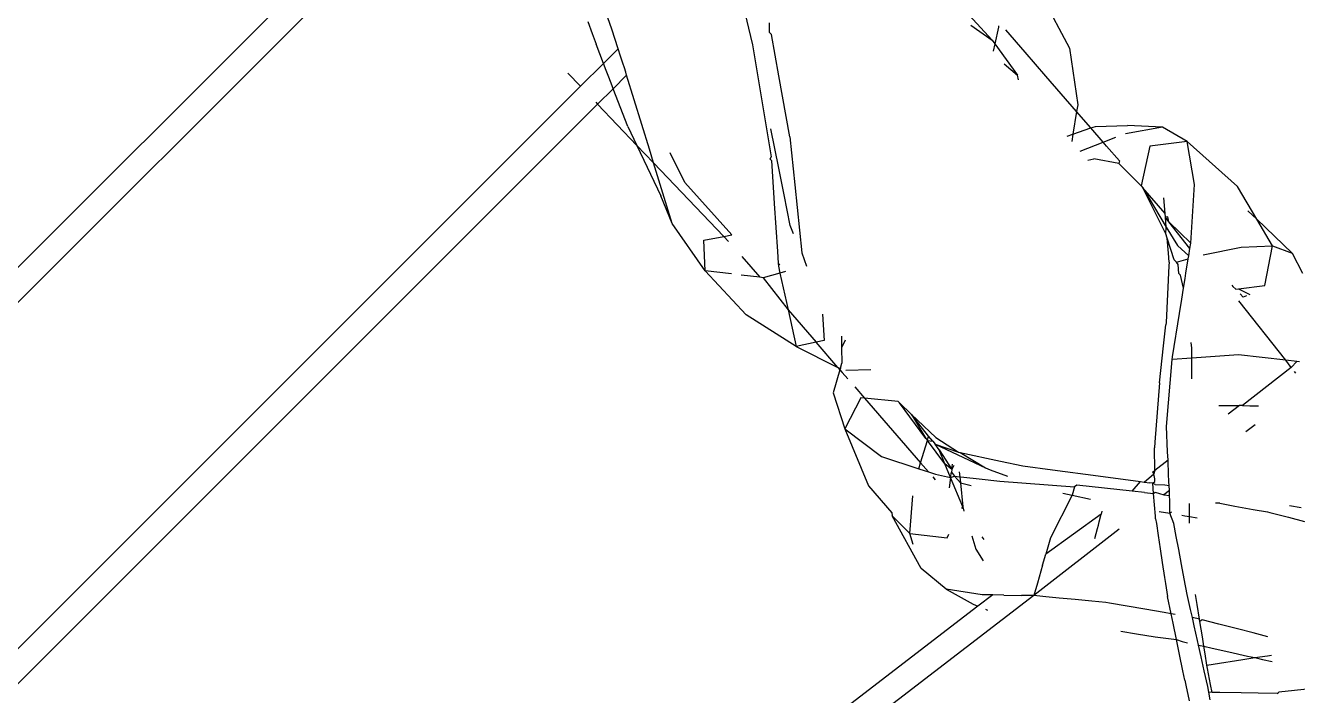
# Model space of a CAD drawing. Header units: inches. Extents: x 3324238 to 135265466, y -1036581 to 20094598.
# Drawn here: x 3354737.574 to 3354738.455, y -519083.521 to -519083.057 of the extents above; entities that cross this region are included whole.
import ezdxf

# ---------------------------------------------------------------- set-up
doc = ezdxf.new("R2010")
doc.units = ezdxf.units.IN
doc.header["$MEASUREMENT"] = 0
doc.layers.add('FURNITURE', color=32, linetype='Continuous', lineweight=13)

msp = doc.modelspace()

# ---------------------------------------------------------------- linework, layer by layer
for p, q in [((3354737.80995, -519082.98362, 0.00267), (3354736.57608, -519084.2175, 0.00267)), ((3354737.83358, -519082.98429, 0.00267), (3354736.58433, -519084.23356, 0.00267)), ((3354738.26418, -519083.01054, 0.00267), (3354738.29696, -519083.07279, 0.00267)), ((3354738.07086, -519083.04243, 0.00267), (3354738.0776, -519083.07051, 0.00267)), ((3354738.24346, -519083.06722, 0.00267), (3354738.22746, -519083.04987, 0.00267)), ((3354737.96362, -519083.05426, 0.00267), (3354737.96658, -519083.06256, 0.00267)), ((3354737.98009, -519083.05964, 0.00267), (3354737.97746, -519083.05176, 0.00267)), ((3354737.98456, -519083.0731, 0.00267), (3354737.98009, -519083.05964, 0.00267)), ((3354738.08935, -519083.06183, 0.00267), (3354738.08926, -519083.05508, 0.00267)), ((3354738.22868, -519083.05679, 0.00267), (3354738.24346, -519083.06722, 0.00267)), ((3354738.24786, -519083.05821, 0.00267), (3354738.24531, -519083.06977, 0.00267)), ((3354738.24785, -519083.05719, 0.00267), (3354738.24786, -519083.05821, 0.00267)), ((3354738.26633, -519083.0756, 0.00267), (3354738.25282, -519083.05999, 0.00267)), ((3354737.96658, -519083.06256, 0.00267), (3354737.96923, -519083.06997, 0.00267)), ((3354738.08935, -519083.06183, 0.00267), (3354738.09073, -519083.06327, 0.00267)), ((3354738.09583, -519083.09187, 0.00267), (3354738.09073, -519083.06327, 0.00267)), ((3354738.24346, -519083.06722, 0.00267), (3354738.24531, -519083.06977, 0.00267)), ((3354737.97438, -519083.08328, 0.00267), (3354737.96923, -519083.06997, 0.00267)), ((3354737.97438, -519083.08328, 0.00267), (3354737.98456, -519083.0731, 0.00267)), ((3354737.98628, -519083.07826, 0.00267), (3354737.98456, -519083.0731, 0.00267)), ((3354738.0776, -519083.07051, 0.00267), (3354738.0905, -519083.14796, 0.00267)), ((3354738.24531, -519083.06977, 0.00267), (3354738.24421, -519083.07471, 0.00267)), ((3354738.24531, -519083.06977, 0.00267), (3354738.26105, -519083.09144, 0.00267)), ((3354738.28056, -519083.09202, 0.00267), (3354738.26633, -519083.0756, 0.00267)), ((3354738.29696, -519083.07279, 0.00267), (3354738.30267, -519083.11195, 0.00267)), ((3354737.9585, -519083.09916, 0.00267), (3354737.97438, -519083.08328, 0.00267)), ((3354737.97628, -519083.0882, 0.00267), (3354737.97438, -519083.08328, 0.00267)), ((3354737.98745, -519083.08176, 0.00267), (3354737.98628, -519083.07826, 0.00267)), ((3354737.98787, -519083.08312, 0.00267), (3354737.98745, -519083.08176, 0.00267)), ((3354737.98886, -519083.08635, 0.00267), (3354737.98787, -519083.08312, 0.00267)), ((3354737.9898, -519083.08939, 0.00267), (3354737.98886, -519083.08635, 0.00267)), ((3354738.25181, -519083.08348, 0.00267), (3354738.26105, -519083.09144, 0.00267)), ((3354737.94975, -519083.08998, 0.00267), (3354737.9585, -519083.09916, 0.00267)), ((3354737.9781, -519083.09289, 0.00267), (3354737.97628, -519083.0882, 0.00267)), ((3354737.97927, -519083.09592, 0.00267), (3354737.9781, -519083.09289, 0.00267)), ((3354737.99045, -519083.09151, 0.00267), (3354737.98116, -519083.1008, 0.00267)), ((3354737.99045, -519083.09151, 0.00267), (3354737.9898, -519083.08939, 0.00267)), ((3354738.00618, -519083.14267, 0.00267), (3354737.99045, -519083.09151, 0.00267)), ((3354738.10336, -519083.13409, 0.00267), (3354738.09583, -519083.09187, 0.00267)), ((3354738.2616, -519083.09477, 0.00267), (3354738.26105, -519083.09144, 0.00267)), ((3354738.3019, -519083.11665, 0.00267), (3354738.28056, -519083.09202, 0.00267)), ((3354736.67088, -519084.3868, 0.00267), (3354737.9585, -519083.09916, 0.00267)), ((3354737.98116, -519083.1008, 0.00267), (3354737.97036, -519083.1116, 0.00267)), ((3354737.98039, -519083.0988, 0.00267), (3354737.97927, -519083.09592, 0.00267)), ((3354737.98116, -519083.1008, 0.00267), (3354737.98039, -519083.0988, 0.00267)), ((3354737.99126, -519083.1269, 0.00267), (3354737.98116, -519083.1008, 0.00267)), ((3354737.97036, -519083.1116, 0.00267), (3354736.69936, -519084.38261, 0.00267)), ((3354737.96901, -519083.11018, 0.00267), (3354737.97036, -519083.1116, 0.00267)), ((3354737.97036, -519083.1116, 0.00267), (3354737.99751, -519083.14007, 0.00267)), ((3354738.30267, -519083.11195, 0.00267), (3354738.3019, -519083.11665, 0.00267)), ((3354738.3019, -519083.11665, 0.00267), (3354738.29935, -519083.13221, 0.00267)), ((3354738.31174, -519083.128, 0.00267), (3354738.3019, -519083.11665, 0.00267)), ((3354737.99126, -519083.1269, 0.00267), (3354737.99751, -519083.14007, 0.00267)), ((3354738.09567, -519083.15574, 0.00267), (3354738.09024, -519083.12864, 0.00267)), ((3354738.29935, -519083.13221, 0.00267), (3354738.31174, -519083.128, 0.00267)), ((3354738.31174, -519083.128, 0.00267), (3354738.31504, -519083.12688, 0.00267)), ((3354738.32019, -519083.13775, 0.00267), (3354738.31174, -519083.128, 0.00267)), ((3354738.31504, -519083.12688, 0.00267), (3354738.33705, -519083.12621, 0.00267)), ((3354738.36133, -519083.12751, 0.00267), (3354738.33576, -519083.132, 0.00267)), ((3354738.36133, -519083.12751, 0.00267), (3354738.33705, -519083.12621, 0.00267)), ((3354738.37839, -519083.1374, 0.00267), (3354738.36133, -519083.12751, 0.00267)), ((3354738.10336, -519083.13409, 0.00267), (3354738.10688, -519083.1675, 0.00267)), ((3354738.29524, -519083.13361, 0.00267), (3354738.29935, -519083.13221, 0.00267)), ((3354738.29935, -519083.13221, 0.00267), (3354738.2985, -519083.13737, 0.00267)), ((3354738.30427, -519083.14403, 0.00267), (3354738.32019, -519083.13775, 0.00267)), ((3354738.32019, -519083.13775, 0.00267), (3354738.32896, -519083.13429, 0.00267)), ((3354738.32265, -519083.1406, 0.00267), (3354738.32019, -519083.13775, 0.00267)), ((3354738.37839, -519083.1374, 0.00267), (3354738.35256, -519083.14072, 0.00267)), ((3354738.3836, -519083.16723, 0.00267), (3354738.37839, -519083.1374, 0.00267)), ((3354738.41315, -519083.16845, 0.00267), (3354738.37839, -519083.1374, 0.00267)), ((3354737.99751, -519083.14007, 0.00267), (3354738.01415, -519083.1751, 0.00267)), ((3354737.99751, -519083.14007, 0.00267), (3354738.00911, -519083.15224, 0.00267)), ((3354738.00911, -519083.15224, 0.00267), (3354738.00618, -519083.14267, 0.00267)), ((3354738.03074, -519083.16587, 0.00267), (3354738.02045, -519083.14522, 0.00267)), ((3354738.08972, -519083.1495, 0.00267), (3354738.0905, -519083.14796, 0.00267)), ((3354738.33154, -519083.15086, 0.00267), (3354738.32265, -519083.1406, 0.00267)), ((3354738.35256, -519083.14072, 0.00267), (3354738.34665, -519083.16814, 0.00267)), ((3354738.02197, -519083.19418, 0.00267), (3354738.00911, -519083.15224, 0.00267)), ((3354738.00911, -519083.15224, 0.00267), (3354738.05761, -519083.20311, 0.00267)), ((3354738.08972, -519083.1495, 0.00267), (3354738.09067, -519083.15049, 0.00267)), ((3354738.09067, -519083.15049, 0.00267), (3354738.09265, -519083.18043, 0.00267)), ((3354738.09939, -519083.1743, 0.00267), (3354738.09567, -519083.15574, 0.00267)), ((3354738.30964, -519083.15022, 0.00267), (3354738.31383, -519083.1494, 0.00267)), ((3354738.33117, -519083.15253, 0.00267), (3354738.31383, -519083.1494, 0.00267)), ((3354738.33154, -519083.15086, 0.00267), (3354738.33117, -519083.15253, 0.00267)), ((3354738.34665, -519083.16814, 0.00267), (3354738.33117, -519083.15253, 0.00267)), ((3354738.06322, -519083.20203, 0.00267), (3354738.03074, -519083.16587, 0.00267)), ((3354738.10363, -519083.19546, 0.00267), (3354738.09939, -519083.1743, 0.00267)), ((3354738.10688, -519083.1675, 0.00267), (3354738.11178, -519083.21453, 0.00267)), ((3354738.34665, -519083.16814, 0.00267), (3354738.34775, -519083.16957, 0.00267)), ((3354738.36354, -519083.20122, 0.00267), (3354738.34775, -519083.16957, 0.00267)), ((3354738.34775, -519083.16957, 0.00267), (3354738.36391, -519083.19662, 0.00267)), ((3354738.36312, -519083.18731, 0.00267), (3354738.34775, -519083.16957, 0.00267)), ((3354738.38088, -519083.20781, 0.00267), (3354738.3836, -519083.16723, 0.00267)), ((3354738.42654, -519083.19113, 0.00267), (3354738.41315, -519083.16845, 0.00267)), ((3354738.02197, -519083.19418, 0.00267), (3354738.01415, -519083.1751, 0.00267)), ((3354738.09265, -519083.18043, 0.00267), (3354738.09485, -519083.21359, 0.00267)), ((3354738.36312, -519083.18731, 0.00267), (3354738.3622, -519083.17634, 0.00267)), ((3354738.36332, -519083.1897, 0.00267), (3354738.36312, -519083.18731, 0.00267)), ((3354738.36509, -519083.18959, 0.00267), (3354738.36332, -519083.1897, 0.00267)), ((3354738.36582, -519083.19293, 0.00267), (3354738.36332, -519083.1897, 0.00267)), ((3354738.36391, -519083.19662, 0.00267), (3354738.36332, -519083.1897, 0.00267)), ((3354738.36582, -519083.19293, 0.00267), (3354738.36509, -519083.18959, 0.00267)), ((3354738.42654, -519083.19113, 0.00267), (3354738.4205, -519083.18531, 0.00267)), ((3354738.45099, -519083.21468, 0.00267), (3354738.42654, -519083.19113, 0.00267)), ((3354738.43753, -519083.20974, 0.00267), (3354738.42654, -519083.19113, 0.00267)), ((3354738.04485, -519083.22696, 0.00267), (3354738.02197, -519083.19418, 0.00267)), ((3354738.10588, -519083.20136, 0.00267), (3354738.10363, -519083.19546, 0.00267)), ((3354738.36354, -519083.20122, 0.00267), (3354738.36391, -519083.19662, 0.00267)), ((3354738.36456, -519083.20435, 0.00267), (3354738.36354, -519083.20122, 0.00267)), ((3354738.36391, -519083.19662, 0.00267), (3354738.37165, -519083.20939, 0.00267)), ((3354738.38027, -519083.2116, 0.00267), (3354738.36582, -519083.19293, 0.00267)), ((3354738.38088, -519083.20781, 0.00267), (3354738.36582, -519083.19293, 0.00267)), ((3354738.04387, -519083.20575, 0.00267), (3354738.05761, -519083.20311, 0.00267)), ((3354738.04485, -519083.22696, 0.00267), (3354738.04387, -519083.20575, 0.00267)), ((3354738.05761, -519083.20311, 0.00267), (3354738.06322, -519083.20203, 0.00267)), ((3354738.05761, -519083.20311, 0.00267), (3354738.06092, -519083.20658, 0.00267)), ((3354738.36542, -519083.21462, 0.00267), (3354738.36456, -519083.20435, 0.00267)), ((3354738.36943, -519083.21924, 0.00267), (3354738.36456, -519083.20435, 0.00267)), ((3354738.37165, -519083.20939, 0.00267), (3354738.37949, -519083.2165, 0.00267)), ((3354738.38027, -519083.2116, 0.00267), (3354738.38088, -519083.20781, 0.00267)), ((3354738.41589, -519083.21054, 0.00267), (3354738.43753, -519083.20974, 0.00267)), ((3354738.43224, -519083.23712, 0.00267), (3354738.43753, -519083.20974, 0.00267)), ((3354738.43753, -519083.20974, 0.00267), (3354738.45099, -519083.21468, 0.00267)), ((3354738.07012, -519083.21705, 0.00267), (3354738.08257, -519083.23142, 0.00267)), ((3354738.09485, -519083.21359, 0.00267), (3354738.09538, -519083.22155, 0.00267)), ((3354738.11178, -519083.21453, 0.00267), (3354738.11503, -519083.22361, 0.00267)), ((3354738.36596, -519083.22102, 0.00267), (3354738.36542, -519083.21462, 0.00267)), ((3354738.37099, -519083.22103, 0.00267), (3354738.37914, -519083.21867, 0.00267)), ((3354738.37755, -519083.22861, 0.00267), (3354738.37914, -519083.21867, 0.00267)), ((3354738.37914, -519083.21867, 0.00267), (3354738.37949, -519083.2165, 0.00267)), ((3354738.37949, -519083.2165, 0.00267), (3354738.38027, -519083.2116, 0.00267)), ((3354738.38951, -519083.21592, 0.00267), (3354738.41589, -519083.21054, 0.00267)), ((3354738.45099, -519083.21468, 0.00267), (3354738.45836, -519083.22849, 0.00267)), ((3354738.06293, -519083.2291, 0.00267), (3354738.04485, -519083.22696, 0.00267)), ((3354738.07317, -519083.25732, 0.00267), (3354738.04485, -519083.22696, 0.00267)), ((3354738.09538, -519083.22155, 0.00267), (3354738.09651, -519083.22286, 0.00267)), ((3354738.09538, -519083.22155, 0.00267), (3354738.09552, -519083.22374, 0.00267)), ((3354738.09552, -519083.22374, 0.00267), (3354738.09657, -519083.22851, 0.00267)), ((3354738.10049, -519083.22745, 0.00267), (3354738.09657, -519083.22851, 0.00267)), ((3354738.36584, -519083.22342, 0.00267), (3354738.36383, -519083.2627, 0.00267)), ((3354738.36596, -519083.22102, 0.00267), (3354738.36584, -519083.22342, 0.00267)), ((3354738.37099, -519083.22103, 0.00267), (3354738.36943, -519083.21924, 0.00267)), ((3354738.3723, -519083.22255, 0.00267), (3354738.37099, -519083.22103, 0.00267)), ((3354738.37258, -519083.22885, 0.00267), (3354738.3723, -519083.22255, 0.00267)), ((3354738.08257, -519083.23142, 0.00267), (3354738.06979, -519083.22991, 0.00267)), ((3354738.08486, -519083.23169, 0.00267), (3354738.08257, -519083.23142, 0.00267)), ((3354738.09657, -519083.22851, 0.00267), (3354738.08486, -519083.23169, 0.00267)), ((3354738.08486, -519083.23169, 0.00267), (3354738.10215, -519083.25402, 0.00267)), ((3354738.09657, -519083.22851, 0.00267), (3354738.10215, -519083.25402, 0.00267)), ((3354738.37391, -519083.22993, 0.00267), (3354738.37258, -519083.22885, 0.00267)), ((3354738.37589, -519083.23896, 0.00267), (3354738.37391, -519083.22993, 0.00267)), ((3354738.37589, -519083.23896, 0.00267), (3354738.37694, -519083.23237, 0.00267)), ((3354738.37694, -519083.23237, 0.00267), (3354738.37755, -519083.22861, 0.00267)), ((3354738.37468, -519083.2465, 0.00267), (3354738.37589, -519083.23896, 0.00267)), ((3354738.40925, -519083.23677, 0.00267), (3354738.41013, -519083.2377, 0.00267)), ((3354738.41013, -519083.2377, 0.00267), (3354738.41206, -519083.23974, 0.00267)), ((3354738.41206, -519083.23974, 0.00267), (3354738.41392, -519083.2395, 0.00267)), ((3354738.41392, -519083.2395, 0.00267), (3354738.43224, -519083.23712, 0.00267)), ((3354738.41392, -519083.2395, 0.00267), (3354738.42185, -519083.24327, 0.00267)), ((3354738.41719, -519083.24515, 0.00267), (3354738.41506, -519083.2429, 0.00267)), ((3354738.4194, -519083.24426, 0.00267), (3354738.41719, -519083.24515, 0.00267)), ((3354738.10215, -519083.25402, 0.00267), (3354738.10768, -519083.27927, 0.00267)), ((3354738.10215, -519083.25402, 0.00267), (3354738.12158, -519083.27644, 0.00267)), ((3354738.37306, -519083.25653, 0.00267), (3354738.37468, -519083.2465, 0.00267)), ((3354738.44663, -519083.28894, 0.00267), (3354738.41424, -519083.24773, 0.00267)), ((3354738.10768, -519083.27927, 0.00267), (3354738.07317, -519083.25732, 0.00267)), ((3354738.12605, -519083.25695, 0.00267), (3354738.12718, -519083.2753, 0.00267)), ((3354738.36383, -519083.2627, 0.00267), (3354738.36366, -519083.26429, 0.00267)), ((3354738.3682, -519083.28662, 0.00267), (3354738.37306, -519083.25653, 0.00267)), ((3354738.36208, -519083.27883, 0.00267), (3354738.36366, -519083.26429, 0.00267)), ((3354738.12158, -519083.27644, 0.00267), (3354738.10768, -519083.27927, 0.00267)), ((3354738.10768, -519083.27927, 0.00267), (3354738.13667, -519083.29387, 0.00267)), ((3354738.12718, -519083.2753, 0.00267), (3354738.12158, -519083.27644, 0.00267)), ((3354738.13667, -519083.29387, 0.00267), (3354738.12158, -519083.27644, 0.00267)), ((3354738.13919, -519083.27212, 0.00267), (3354738.13922, -519083.28027, 0.00267)), ((3354738.14161, -519083.27492, 0.00267), (3354738.13922, -519083.28027, 0.00267)), ((3354738.13922, -519083.28027, 0.00267), (3354738.13942, -519083.29101, 0.00267)), ((3354738.35928, -519083.3045, 0.00267), (3354738.36208, -519083.27883, 0.00267)), ((3354738.38169, -519083.28058, 0.00267), (3354738.3812, -519083.27667, 0.00267)), ((3354738.36411, -519083.33467, 0.00267), (3354738.36793, -519083.28828, 0.00267)), ((3354738.36793, -519083.28828, 0.00267), (3354738.3682, -519083.28662, 0.00267)), ((3354738.38166, -519083.28735, 0.00267), (3354738.36793, -519083.28828, 0.00267)), ((3354738.38162, -519083.30172, 0.00267), (3354738.38166, -519083.28735, 0.00267)), ((3354738.38166, -519083.28735, 0.00267), (3354738.38169, -519083.28058, 0.00267)), ((3354738.41388, -519083.28517, 0.00267), (3354738.38166, -519083.28735, 0.00267)), ((3354738.44663, -519083.28894, 0.00267), (3354738.41388, -519083.28517, 0.00267)), ((3354738.45046, -519083.2938, 0.00267), (3354738.44663, -519083.28894, 0.00267)), ((3354738.45425, -519083.28981, 0.00267), (3354738.44663, -519083.28894, 0.00267)), ((3354738.13809, -519083.2955, 0.00267), (3354738.13338, -519083.3114, 0.00267)), ((3354738.13667, -519083.29387, 0.00267), (3354738.13845, -519083.29428, 0.00267)), ((3354738.13667, -519083.29387, 0.00267), (3354738.13809, -519083.2955, 0.00267)), ((3354738.13845, -519083.29428, 0.00267), (3354738.13809, -519083.2955, 0.00267)), ((3354738.13809, -519083.2955, 0.00267), (3354738.13972, -519083.29738, 0.00267)), ((3354738.13845, -519083.29428, 0.00267), (3354738.13942, -519083.29101, 0.00267)), ((3354738.13972, -519083.29738, 0.00267), (3354738.14348, -519083.30172, 0.00267)), ((3354738.15936, -519083.29541, 0.00267), (3354738.14214, -519083.29599, 0.00267)), ((3354738.45046, -519083.2938, 0.00267), (3354738.4168, -519083.32032, 0.00267)), ((3354738.45425, -519083.28981, 0.00267), (3354738.45046, -519083.2938, 0.00267)), ((3354738.45367, -519083.29789, 0.00267), (3354738.4527, -519083.29666, 0.00267)), ((3354738.45622, -519083.29004, 0.00267), (3354738.45425, -519083.28981, 0.00267)), ((3354738.35928, -519083.3045, 0.00267), (3354738.3561, -519083.34557, 0.00267)), ((3354738.13338, -519083.3114, 0.00267), (3354738.14152, -519083.33649, 0.00267)), ((3354738.15243, -519083.31485, 0.00267), (3354738.14152, -519083.33649, 0.00267)), ((3354738.14831, -519083.3073, 0.00267), (3354738.15509, -519083.31512, 0.00267)), ((3354738.15509, -519083.31512, 0.00267), (3354738.15243, -519083.31485, 0.00267)), ((3354738.17829, -519083.31746, 0.00267), (3354738.15509, -519083.31512, 0.00267)), ((3354738.15509, -519083.31512, 0.00267), (3354738.19386, -519083.35987, 0.00267)), ((3354738.17829, -519083.31746, 0.00267), (3354738.1793, -519083.31842, 0.00267)), ((3354738.18768, -519083.32638, 0.00267), (3354738.1793, -519083.31842, 0.00267)), ((3354738.19754, -519083.34299, 0.00267), (3354738.1793, -519083.31842, 0.00267)), ((3354738.40035, -519083.32011, 0.00267), (3354738.41456, -519083.32029, 0.00267)), ((3354738.41456, -519083.32029, 0.00267), (3354738.40669, -519083.32633, 0.00267)), ((3354738.4168, -519083.32032, 0.00267), (3354738.41456, -519083.32029, 0.00267)), ((3354738.4168, -519083.32032, 0.00267), (3354738.4219, -519083.32038, 0.00267)), ((3354738.4219, -519083.32038, 0.00267), (3354738.42768, -519083.32045, 0.00267)), ((3354738.18768, -519083.32638, 0.00267), (3354738.20455, -519083.34239, 0.00267)), ((3354738.18768, -519083.32638, 0.00267), (3354738.19754, -519083.34299, 0.00267)), ((3354738.1993, -519083.34151, 0.00267), (3354738.18768, -519083.32638, 0.00267)), ((3354738.14152, -519083.33649, 0.00267), (3354738.16682, -519083.35557, 0.00267)), ((3354738.14152, -519083.33649, 0.00267), (3354738.15784, -519083.37585, 0.00267)), ((3354738.19862, -519083.34442, 0.00267), (3354738.1993, -519083.34151, 0.00267)), ((3354738.20233, -519083.345, 0.00267), (3354738.1993, -519083.34151, 0.00267)), ((3354738.36491, -519083.35243, 0.00267), (3354738.36411, -519083.33467, 0.00267)), ((3354738.42539, -519083.33363, 0.00267), (3354738.419, -519083.33854, 0.00267)), ((3354738.19386, -519083.35987, 0.00267), (3354738.19862, -519083.34442, 0.00267)), ((3354738.19754, -519083.34299, 0.00267), (3354738.19862, -519083.34442, 0.00267)), ((3354738.19862, -519083.34442, 0.00267), (3354738.20233, -519083.345, 0.00267)), ((3354738.21077, -519083.36053, 0.00267), (3354738.19862, -519083.34442, 0.00267)), ((3354738.20233, -519083.345, 0.00267), (3354738.20407, -519083.34702, 0.00267)), ((3354738.20407, -519083.34702, 0.00267), (3354738.23873, -519083.36351, 0.00267)), ((3354738.20407, -519083.34702, 0.00267), (3354738.22023, -519083.35252, 0.00267)), ((3354738.2068, -519083.35084, 0.00267), (3354738.20407, -519083.34702, 0.00267)), ((3354738.20455, -519083.34239, 0.00267), (3354738.22023, -519083.35252, 0.00267)), ((3354738.21077, -519083.36053, 0.00267), (3354738.2068, -519083.35084, 0.00267)), ((3354738.2068, -519083.35084, 0.00267), (3354738.21549, -519083.36452, 0.00267)), ((3354738.3561, -519083.34557, 0.00267), (3354738.35579, -519083.34956, 0.00267)), ((3354738.35603, -519083.36522, 0.00267), (3354738.35579, -519083.34956, 0.00267)), ((3354738.16682, -519083.35557, 0.00267), (3354738.19262, -519083.36405, 0.00267)), ((3354738.22023, -519083.35252, 0.00267), (3354738.22132, -519083.35275, 0.00267)), ((3354738.22132, -519083.35275, 0.00267), (3354738.24925, -519083.35873, 0.00267)), ((3354738.22132, -519083.35275, 0.00267), (3354738.23873, -519083.36351, 0.00267)), ((3354738.24925, -519083.35873, 0.00267), (3354738.26468, -519083.36203, 0.00267)), ((3354738.36517, -519083.3582, 0.00267), (3354738.35603, -519083.36522, 0.00267)), ((3354738.36517, -519083.3582, 0.00267), (3354738.36491, -519083.35243, 0.00267)), ((3354738.36522, -519083.3593, 0.00267), (3354738.36517, -519083.3582, 0.00267)), ((3354738.36527, -519083.36059, 0.00267), (3354738.36522, -519083.3593, 0.00267)), ((3354738.19262, -519083.36405, 0.00267), (3354738.19386, -519083.35987, 0.00267)), ((3354738.19262, -519083.36405, 0.00267), (3354738.19941, -519083.36628, 0.00267)), ((3354738.19386, -519083.35987, 0.00267), (3354738.19941, -519083.36628, 0.00267)), ((3354738.19941, -519083.36628, 0.00267), (3354738.20422, -519083.36786, 0.00267)), ((3354738.20422, -519083.36786, 0.00267), (3354738.21471, -519083.37012, 0.00267)), ((3354738.21471, -519083.37012, 0.00267), (3354738.21077, -519083.36053, 0.00267)), ((3354738.21549, -519083.36452, 0.00267), (3354738.21077, -519083.36053, 0.00267)), ((3354738.21471, -519083.37012, 0.00267), (3354738.21522, -519083.36643, 0.00267)), ((3354738.21549, -519083.36452, 0.00267), (3354738.21522, -519083.36643, 0.00267)), ((3354738.21522, -519083.36643, 0.00267), (3354738.21735, -519083.36924, 0.00267)), ((3354738.21549, -519083.36452, 0.00267), (3354738.21601, -519083.36079, 0.00267)), ((3354738.2168, -519083.3617, 0.00267), (3354738.21549, -519083.36452, 0.00267)), ((3354738.22066, -519083.36616, 0.00267), (3354738.22101, -519083.36963, 0.00267)), ((3354738.23873, -519083.36351, 0.00267), (3354738.24201, -519083.36471, 0.00267)), ((3354738.24201, -519083.36471, 0.00267), (3354738.25396, -519083.36908, 0.00267)), ((3354738.26468, -519083.36203, 0.00267), (3354738.28509, -519083.36472, 0.00267)), ((3354738.28509, -519083.36472, 0.00267), (3354738.31683, -519083.36891, 0.00267)), ((3354738.34873, -519083.37329, 0.00267), (3354738.35524, -519083.3676, 0.00267)), ((3354738.35437, -519083.36649, 0.00267), (3354738.35603, -519083.36522, 0.00267)), ((3354738.35437, -519083.36649, 0.00267), (3354738.35524, -519083.3676, 0.00267)), ((3354738.35603, -519083.36522, 0.00267), (3354738.35524, -519083.3676, 0.00267)), ((3354738.35612, -519083.37101, 0.00267), (3354738.35524, -519083.3676, 0.00267)), ((3354738.3655, -519083.36567, 0.00267), (3354738.36527, -519083.36059, 0.00267)), ((3354738.36559, -519083.36766, 0.00267), (3354738.3655, -519083.36567, 0.00267)), ((3354738.36583, -519083.37298, 0.00267), (3354738.36559, -519083.36766, 0.00267)), ((3354738.15784, -519083.37585, 0.00267), (3354738.17396, -519083.39453, 0.00267)), ((3354738.20234, -519083.36966, 0.00267), (3354738.20403, -519083.37161, 0.00267)), ((3354738.21471, -519083.37012, 0.00267), (3354738.21373, -519083.37718, 0.00267)), ((3354738.21471, -519083.37012, 0.00267), (3354738.21735, -519083.36924, 0.00267)), ((3354738.22307, -519083.39048, 0.00267), (3354738.21471, -519083.37012, 0.00267)), ((3354738.21735, -519083.36924, 0.00267), (3354738.22142, -519083.37386, 0.00267)), ((3354738.21735, -519083.36924, 0.00267), (3354738.22101, -519083.36963, 0.00267)), ((3354738.22101, -519083.36963, 0.00267), (3354738.22142, -519083.37386, 0.00267)), ((3354738.22101, -519083.36963, 0.00267), (3354738.22393, -519083.36994, 0.00267)), ((3354738.22142, -519083.37386, 0.00267), (3354738.22883, -519083.37559, 0.00267)), ((3354738.22142, -519083.37386, 0.00267), (3354738.22307, -519083.39048, 0.00267)), ((3354738.22393, -519083.36994, 0.00267), (3354738.23434, -519083.37104, 0.00267)), ((3354738.23434, -519083.37104, 0.00267), (3354738.24868, -519083.37255, 0.00267)), ((3354738.24868, -519083.37255, 0.00267), (3354738.30032, -519083.37651, 0.00267)), ((3354738.30032, -519083.37651, 0.00267), (3354738.29875, -519083.38228, 0.00267)), ((3354738.30216, -519083.37549, 0.00267), (3354738.30032, -519083.37651, 0.00267)), ((3354738.34043, -519083.37966, 0.00267), (3354738.30216, -519083.37549, 0.00267)), ((3354738.31683, -519083.36891, 0.00267), (3354738.346, -519083.37291, 0.00267)), ((3354738.34043, -519083.37966, 0.00267), (3354738.346, -519083.37291, 0.00267)), ((3354738.346, -519083.37291, 0.00267), (3354738.34873, -519083.37329, 0.00267)), ((3354738.34873, -519083.37329, 0.00267), (3354738.35249, -519083.37381, 0.00267)), ((3354738.35456, -519083.37409, 0.00267), (3354738.35249, -519083.37381, 0.00267)), ((3354738.35456, -519083.37409, 0.00267), (3354738.35615, -519083.37286, 0.00267)), ((3354738.35619, -519083.37488, 0.00267), (3354738.35456, -519083.37409, 0.00267)), ((3354738.35509, -519083.38126, 0.00267), (3354738.35456, -519083.37409, 0.00267)), ((3354738.35615, -519083.37286, 0.00267), (3354738.35612, -519083.37101, 0.00267)), ((3354738.35619, -519083.37488, 0.00267), (3354738.3629, -519083.37523, 0.00267)), ((3354738.3629, -519083.37523, 0.00267), (3354738.36595, -519083.37565, 0.00267)), ((3354738.36595, -519083.37565, 0.00267), (3354738.36583, -519083.37298, 0.00267)), ((3354738.36611, -519083.37915, 0.00267), (3354738.36595, -519083.37565, 0.00267)), ((3354738.18641, -519083.40895, 0.00267), (3354738.18855, -519083.3829, 0.00267)), ((3354738.29875, -519083.38228, 0.00267), (3354738.28385, -519083.41195, 0.00267)), ((3354738.29247, -519083.38088, 0.00267), (3354738.29875, -519083.38228, 0.00267)), ((3354738.29875, -519083.38228, 0.00267), (3354738.31142, -519083.3851, 0.00267)), ((3354738.34878, -519083.38057, 0.00267), (3354738.34043, -519083.37966, 0.00267)), ((3354738.34878, -519083.38057, 0.00267), (3354738.35509, -519083.38126, 0.00267)), ((3354738.35509, -519083.38126, 0.00267), (3354738.35627, -519083.38035, 0.00267)), ((3354738.35653, -519083.39688, 0.00267), (3354738.35509, -519083.38126, 0.00267)), ((3354738.35627, -519083.38035, 0.00267), (3354738.36233, -519083.38205, 0.00267)), ((3354738.36611, -519083.37915, 0.00267), (3354738.36233, -519083.38205, 0.00267)), ((3354738.36233, -519083.38205, 0.00267), (3354738.36626, -519083.38248, 0.00267)), ((3354738.36626, -519083.38248, 0.00267), (3354738.36611, -519083.37915, 0.00267)), ((3354738.36643, -519083.38633, 0.00267), (3354738.36626, -519083.38248, 0.00267)), ((3354738.17396, -519083.39453, 0.00267), (3354738.17433, -519083.39653, 0.00267)), ((3354738.22254, -519083.39151, 0.00267), (3354738.22307, -519083.39048, 0.00267)), ((3354738.22307, -519083.39048, 0.00267), (3354738.22394, -519083.39332, 0.00267)), ((3354738.31938, -519083.39336, 0.00267), (3354738.31882, -519083.39555, 0.00267)), ((3354738.35902, -519083.39365, 0.00267), (3354738.36641, -519083.3949, 0.00267)), ((3354738.36641, -519083.3949, 0.00267), (3354738.36651, -519083.38812, 0.00267)), ((3354738.36641, -519083.3949, 0.00267), (3354738.36762, -519083.39397, 0.00267)), ((3354738.36912, -519083.4019, 0.00267), (3354738.36641, -519083.3949, 0.00267)), ((3354738.36651, -519083.38812, 0.00267), (3354738.36643, -519083.38633, 0.00267)), ((3354738.38003, -519083.39717, 0.00267), (3354738.38004, -519083.39346, 0.00267)), ((3354738.38004, -519083.39346, 0.00267), (3354738.38004, -519083.388, 0.00267)), ((3354738.40103, -519083.3878, 0.00267), (3354738.39809, -519083.38783, 0.00267)), ((3354738.40103, -519083.3878, 0.00267), (3354738.41131, -519083.39006, 0.00267)), ((3354738.41131, -519083.39006, 0.00267), (3354738.4242, -519083.39224, 0.00267)), ((3354738.4242, -519083.39224, 0.00267), (3354738.43409, -519083.39391, 0.00267)), ((3354738.43409, -519083.39391, 0.00267), (3354738.43571, -519083.39433, 0.00267)), ((3354738.43571, -519083.39433, 0.00267), (3354738.44858, -519083.39764, 0.00267)), ((3354738.44935, -519083.3894, 0.00267), (3354738.45738, -519083.39088, 0.00267)), ((3354738.19441, -519083.43308, 0.00267), (3354738.17433, -519083.39653, 0.00267)), ((3354738.17433, -519083.39653, 0.00267), (3354738.18641, -519083.40895, 0.00267)), ((3354738.31882, -519083.39555, 0.00267), (3354738.28061, -519083.42312, 0.00267)), ((3354738.31632, -519083.40549, 0.00267), (3354738.31695, -519083.403, 0.00267)), ((3354738.31695, -519083.403, 0.00267), (3354738.31752, -519083.40073, 0.00267)), ((3354738.31752, -519083.40073, 0.00267), (3354738.31882, -519083.39555, 0.00267)), ((3354738.35656, -519083.39861, 0.00267), (3354738.35653, -519083.39688, 0.00267)), ((3354738.35656, -519083.39861, 0.00267), (3354738.35708, -519083.40206, 0.00267)), ((3354738.35708, -519083.40206, 0.00267), (3354738.35834, -519083.41024, 0.00267)), ((3354738.37083, -519083.41098, 0.00267), (3354738.36912, -519083.4019, 0.00267)), ((3354738.37461, -519083.39629, 0.00267), (3354738.37684, -519083.39666, 0.00267)), ((3354738.37684, -519083.39666, 0.00267), (3354738.38003, -519083.39717, 0.00267)), ((3354738.38003, -519083.40174, 0.00267), (3354738.38003, -519083.39717, 0.00267)), ((3354738.38003, -519083.39717, 0.00267), (3354738.38533, -519083.39802, 0.00267)), ((3354738.44858, -519083.39764, 0.00267), (3354738.45958, -519083.40047, 0.00267)), ((3354738.18641, -519083.40895, 0.00267), (3354738.21221, -519083.41184, 0.00267)), ((3354738.18887, -519083.41639, 0.00267), (3354738.18641, -519083.40895, 0.00267)), ((3354738.21221, -519083.41184, 0.00267), (3354738.21347, -519083.40935, 0.00267)), ((3354738.22927, -519083.41059, 0.00267), (3354738.23209, -519083.41976, 0.00267)), ((3354738.23625, -519083.41114, 0.00267), (3354738.23778, -519083.41309, 0.00267)), ((3354738.33137, -519083.40581, 0.00267), (3354738.27226, -519083.4519, 0.00267)), ((3354738.28385, -519083.41195, 0.00267), (3354738.28061, -519083.42312, 0.00267)), ((3354738.31461, -519083.4123, 0.00267), (3354738.31632, -519083.40549, 0.00267)), ((3354738.35834, -519083.41024, 0.00267), (3354738.35976, -519083.41949, 0.00267)), ((3354738.37255, -519083.42007, 0.00267), (3354738.37083, -519083.41098, 0.00267)), ((3354738.23209, -519083.41976, 0.00267), (3354738.23727, -519083.42783, 0.00267)), ((3354738.35976, -519083.41949, 0.00267), (3354738.36119, -519083.42886, 0.00267)), ((3354738.3745, -519083.43039, 0.00267), (3354738.37255, -519083.42007, 0.00267)), ((3354738.27836, -519083.43088, 0.00267), (3354738.28061, -519083.42312, 0.00267)), ((3354738.36119, -519083.42886, 0.00267), (3354738.3628, -519083.43937, 0.00267)), ((3354738.2116, -519083.44742, 0.00267), (3354738.19441, -519083.43308, 0.00267)), ((3354738.27836, -519083.43088, 0.00267), (3354738.27479, -519083.44318, 0.00267)), ((3354738.37638, -519083.44029, 0.00267), (3354738.3745, -519083.43039, 0.00267)), ((3354738.2116, -519083.44742, 0.00267), (3354738.2302, -519083.45783, 0.00267)), ((3354738.23647, -519083.45125, 0.00267), (3354738.2116, -519083.44742, 0.00267)), ((3354738.27479, -519083.44318, 0.00267), (3354738.27226, -519083.4519, 0.00267)), ((3354738.3628, -519083.43937, 0.00267), (3354738.36344, -519083.44353, 0.00267)), ((3354738.36344, -519083.44353, 0.00267), (3354738.3648, -519083.45242, 0.00267)), ((3354738.37842, -519083.4511, 0.00267), (3354738.37638, -519083.44029, 0.00267)), ((3354738.27226, -519083.4519, 0.00267), (3354736.85957, -519084.53572, 0.00267)), ((3354738.24379, -519083.45138, 0.00267), (3354738.23357, -519083.45923, 0.00267)), ((3354738.24379, -519083.45138, 0.00267), (3354738.23647, -519083.45125, 0.00267)), ((3354738.25154, -519083.45152, 0.00267), (3354738.24379, -519083.45138, 0.00267)), ((3354738.25154, -519083.45152, 0.00267), (3354738.26368, -519083.45175, 0.00267)), ((3354738.27226, -519083.4519, 0.00267), (3354738.26368, -519083.45175, 0.00267)), ((3354738.28049, -519083.4527, 0.00267), (3354738.27226, -519083.4519, 0.00267)), ((3354738.28993, -519083.45361, 0.00267), (3354738.28049, -519083.4527, 0.00267)), ((3354738.30089, -519083.45467, 0.00267), (3354738.28993, -519083.45361, 0.00267)), ((3354738.31247, -519083.45579, 0.00267), (3354738.30089, -519083.45467, 0.00267)), ((3354738.3222, -519083.45672, 0.00267), (3354738.31247, -519083.45579, 0.00267)), ((3354738.3673, -519083.46443, 0.00267), (3354738.3648, -519083.45242, 0.00267)), ((3354738.38075, -519083.46156, 0.00267), (3354738.37842, -519083.4511, 0.00267)), ((3354738.38531, -519083.45802, 0.00267), (3354738.3842, -519083.45109, 0.00267)), ((3354738.23357, -519083.45923, 0.00267), (3354736.84956, -519084.52174, 0.00267)), ((3354738.2302, -519083.45783, 0.00267), (3354738.23357, -519083.45923, 0.00267)), ((3354738.23875, -519083.46137, 0.00267), (3354738.24023, -519083.46198, 0.00267)), ((3354738.32466, -519083.45714, 0.00267), (3354738.3222, -519083.45672, 0.00267)), ((3354738.33692, -519083.45924, 0.00267), (3354738.32466, -519083.45714, 0.00267)), ((3354738.34921, -519083.46134, 0.00267), (3354738.33692, -519083.45924, 0.00267)), ((3354738.36261, -519083.46363, 0.00267), (3354738.34921, -519083.46134, 0.00267)), ((3354738.3673, -519083.46443, 0.00267), (3354738.36261, -519083.46363, 0.00267)), ((3354738.36865, -519083.47093, 0.00267), (3354738.3673, -519083.46443, 0.00267)), ((3354738.37021, -519083.46493, 0.00267), (3354738.3673, -519083.46443, 0.00267)), ((3354738.38219, -519083.46698, 0.00267), (3354738.38075, -519083.46156, 0.00267)), ((3354738.38695, -519083.4682, 0.00267), (3354738.38531, -519083.45802, 0.00267)), ((3354738.37101, -519083.48226, 0.00267), (3354738.36865, -519083.47093, 0.00267)), ((3354738.38695, -519083.4682, 0.00267), (3354738.38219, -519083.46698, 0.00267)), ((3354738.38326, -519083.47286, 0.00267), (3354738.38219, -519083.46698, 0.00267)), ((3354738.38553, -519083.48302, 0.00267), (3354738.38326, -519083.47286, 0.00267)), ((3354738.38721, -519083.46982, 0.00267), (3354738.38695, -519083.4682, 0.00267)), ((3354738.38873, -519083.46866, 0.00267), (3354738.38721, -519083.46982, 0.00267)), ((3354738.38892, -519083.4804, 0.00267), (3354738.38721, -519083.46982, 0.00267)), ((3354738.40025, -519083.47162, 0.00267), (3354738.38873, -519083.46866, 0.00267)), ((3354738.41321, -519083.47495, 0.00267), (3354738.40025, -519083.47162, 0.00267)), ((3354738.3326, -519083.47657, 0.00267), (3354738.3434, -519083.47838, 0.00267)), ((3354738.3434, -519083.47838, 0.00267), (3354738.35626, -519083.48054, 0.00267)), ((3354738.35626, -519083.48054, 0.00267), (3354738.37101, -519083.48226, 0.00267)), ((3354738.37316, -519083.4926, 0.00267), (3354738.37101, -519083.48226, 0.00267)), ((3354738.37101, -519083.48226, 0.00267), (3354738.37485, -519083.48366, 0.00267)), ((3354738.38998, -519083.48702, 0.00267), (3354738.38892, -519083.4804, 0.00267)), ((3354738.42419, -519083.47777, 0.00267), (3354738.41321, -519083.47495, 0.00267)), ((3354738.43435, -519083.48038, 0.00267), (3354738.42419, -519083.47777, 0.00267)), ((3354738.37485, -519083.48366, 0.00267), (3354738.37866, -519083.48451, 0.00267)), ((3354738.38623, -519083.48619, 0.00267), (3354738.38553, -519083.48302, 0.00267)), ((3354738.38623, -519083.48619, 0.00267), (3354738.38998, -519083.48702, 0.00267)), ((3354738.38803, -519083.49427, 0.00267), (3354738.38623, -519083.48619, 0.00267)), ((3354738.38998, -519083.48702, 0.00267), (3354738.39579, -519083.48832, 0.00267)), ((3354738.39081, -519083.49214, 0.00267), (3354738.38998, -519083.48702, 0.00267)), ((3354738.39579, -519083.48832, 0.00267), (3354738.40728, -519083.49087, 0.00267)), ((3354738.40728, -519083.49087, 0.00267), (3354738.42014, -519083.49373, 0.00267)), ((3354738.37551, -519083.50389, 0.00267), (3354738.37316, -519083.4926, 0.00267)), ((3354738.39022, -519083.50409, 0.00267), (3354738.38803, -519083.49427, 0.00267)), ((3354738.39207, -519083.49997, 0.00267), (3354738.39081, -519083.49214, 0.00267)), ((3354738.39207, -519083.49997, 0.00267), (3354738.3964, -519083.49931, 0.00267)), ((3354738.39251, -519083.50232, 0.00267), (3354738.39207, -519083.49997, 0.00267)), ((3354738.3964, -519083.49931, 0.00267), (3354738.41704, -519083.49612, 0.00267)), ((3354738.41704, -519083.49612, 0.00267), (3354738.4252, -519083.49486, 0.00267)), ((3354738.42014, -519083.49373, 0.00267), (3354738.4252, -519083.49486, 0.00267)), ((3354738.4252, -519083.49486, 0.00267), (3354738.43397, -519083.49351, 0.00267)), ((3354738.4252, -519083.49486, 0.00267), (3354738.43066, -519083.49607, 0.00267)), ((3354738.43066, -519083.49607, 0.00267), (3354738.43719, -519083.49753, 0.00267)), ((3354738.43397, -519083.49351, 0.00267), (3354738.43679, -519083.49307, 0.00267)), ((3354738.37689, -519083.5105, 0.00267), (3354738.37551, -519083.50389, 0.00267)), ((3354738.39262, -519083.51486, 0.00267), (3354738.39022, -519083.50409, 0.00267)), ((3354738.39458, -519083.51336, 0.00267), (3354738.39251, -519083.50232, 0.00267)), ((3354738.37689, -519083.5105, 0.00267), (3354738.37756, -519083.5139, 0.00267)), ((3354738.37756, -519083.5139, 0.00267), (3354738.37972, -519083.52477, 0.00267)), ((3354738.39351, -519083.51888, 0.00267), (3354738.39262, -519083.51486, 0.00267)), ((3354738.39562, -519083.51891, 0.00267), (3354738.39458, -519083.51336, 0.00267)), ((3354738.48961, -519083.51378, 0.00267), (3354738.44175, -519083.51885, 0.00267)), ((3354738.39562, -519083.51891, 0.00267), (3354738.39351, -519083.51888, 0.00267)), ((3354738.39444, -519083.52411, 0.00267), (3354738.39351, -519083.51888, 0.00267)), ((3354738.40103, -519083.51901, 0.00267), (3354738.39562, -519083.51891, 0.00267)), ((3354738.41585, -519083.51926, 0.00267), (3354738.40103, -519083.51901, 0.00267)), ((3354738.42757, -519083.51946, 0.00267), (3354738.41585, -519083.51926, 0.00267)), ((3354738.44067, -519083.51968, 0.00267), (3354738.42757, -519083.51946, 0.00267)), ((3354738.44067, -519083.51968, 0.00267), (3354738.44175, -519083.51885, 0.00267))]:
    msp.add_line(p, q)
at = {"layer": 'FURNITURE', "lineweight": 30}
msp.add_arc((3354732.75313, -519086.61744, 0.00267), 12.0161, 2.966283, 177.033717, dxfattribs=at)

doc.saveas('drawing.dxf')
